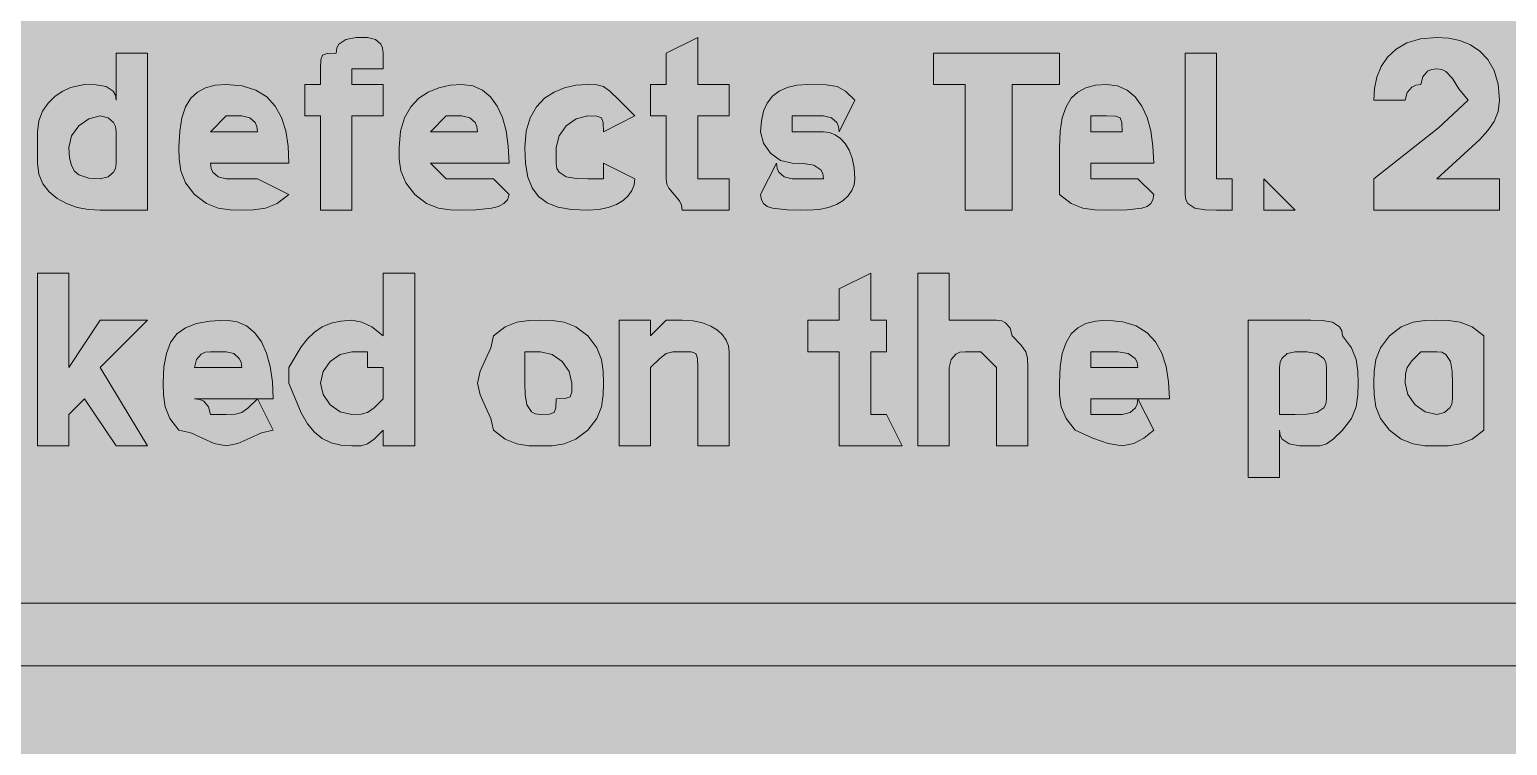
# Model space of a CAD drawing. Header units: metres. Extents: x 9 to 558, y 12 to 259.
# Drawn here: x 253.4 to 366.2, y 134.3 to 189 of the extents above; entities that cross this region are included whole.
import ezdxf

# ---------------------------------------------------------------- set-up
doc = ezdxf.new("R2010")
doc.units = ezdxf.units.M
doc.layers.add('FILL_BLACK_000000', color=7, linetype='Continuous', true_color=0x000000)
doc.layers.add('FILL_YELLOW_FFFF00', color=7, linetype='Continuous', true_color=0xffff00)

msp = doc.modelspace()

# ---------------------------------------------------------------- hatches: boundary and pattern name
at = {"layer": 'FILL_BLACK_000000', "true_color": 0x000000}
h = msp.add_hatch(color=7, dxfattribs=at)
h.dxf.hatch_style = 1
h.paths.add_polyline_path([(275.61, 175.2), (275.61, 182.4), (274.41, 182.4), (274.41, 184.8), (275.61, 184.8), (275.61, 186), (275.63, 186.69), (275.76, 187.05), (276.12, 187.18), (276.81, 187.2), (276.86, 187.6), (277.02, 187.89), (277.56, 188.25), (278.33, 188.38), (279.21, 188.4), (279.81, 188.25), (280.22, 187.89), (280.36, 187.6), (280.41, 187.2), (280.41, 186), (279.21, 186), (278.01, 186), (278.01, 184.8), (280.41, 184.8), (280.41, 182.4), (278.01, 182.4), (278.01, 175.2), (275.61, 175.2)])
h = msp.add_hatch(color=7, dxfattribs=at)
h.dxf.hatch_style = 1
h.paths.add_polyline_path([(306.81, 184.8), (306.81, 182.4), (304.41, 182.4), (304.41, 177.6), (305.61, 177.6), (306.81, 177.6), (306.81, 175.2), (304.41, 175.2), (303.21, 175.2), (303.16, 175.6), (303.02, 175.91), (302.61, 176.4), (302.2, 176.89), (302.06, 177.2), (302.01, 177.6), (302.01, 182.4), (300.81, 182.4), (300.81, 184.8), (302.01, 184.8), (302.01, 187.2), (304.41, 188.4), (304.41, 184.8), (306.81, 184.8)])
h = msp.add_hatch(color=7, dxfattribs=at)
h.dxf.hatch_style = 1
h.paths.add_polyline_path([(365.61, 177.6), (365.61, 175.2), (356.01, 175.2), (356.01, 177.6), (360.96, 181.5), (363.21, 183.6), (362.5, 184.48), (362.01, 185.25), (361.52, 185.79), (361.21, 185.95), (360.81, 186), (360.41, 185.95), (360.12, 185.81), (359.76, 185.4), (359.61, 184.8), (359.21, 184.75), (358.92, 184.61), (358.56, 184.2), (358.41, 183.6), (356.01, 183.6), (356.07, 184.5), (356.25, 185.36), (356.58, 186.17), (357.06, 186.9), (357.71, 187.51), (358.54, 187.99), (359.57, 188.29), (360.81, 188.4), (361.71, 188.34), (362.57, 188.16), (363.38, 187.83), (364.11, 187.35), (364.72, 186.7), (365.2, 185.87), (365.5, 184.84), (365.61, 183.6), (365.5, 182.75), (365.2, 181.99), (364.72, 181.28), (364.11, 180.6), (360.81, 177.6), (365.61, 177.6)])
h = msp.add_hatch(color=7, dxfattribs=at)
h.dxf.hatch_style = 1
h.paths.add_polyline_path([(262.41, 187.2), (262.41, 175.2), (260.01, 175.2), (258.81, 175.2), (257.91, 175.26), (257.05, 175.42), (256.24, 175.71), (255.51, 176.1), (254.9, 176.61), (254.42, 177.22), (254.12, 177.96), (254.01, 178.8), (254.01, 180), (254.01, 181.2), (254.12, 182.04), (254.4, 182.77), (254.83, 183.39), (255.36, 183.9), (255.94, 184.29), (256.54, 184.57), (257.61, 184.8), (258.49, 184.78), (259.26, 184.65), (259.8, 184.29), (259.96, 184), (260.01, 183.6), (260.01, 187.2), (262.41, 187.2)])
h.paths.add_polyline_path([(260.01, 181.2), (259.96, 181.6), (259.82, 181.89), (259.41, 182.25), (258.81, 182.4), (257.93, 182.19), (257.16, 181.65), (256.62, 180.88), (256.41, 180), (256.46, 179.21), (256.62, 178.61), (256.85, 178.19), (257.16, 177.9), (257.93, 177.64), (258.81, 177.6), (259.41, 177.75), (259.82, 178.11), (259.96, 178.4), (260.01, 178.8), (260.01, 180), (260.01, 181.2)], flags=16)
h = msp.add_hatch(color=7, dxfattribs=at)
h.dxf.hatch_style = 1
h.paths.add_polyline_path([(328.41, 175.2), (324.81, 175.2), (324.81, 184.8), (322.41, 184.8), (322.41, 187.2), (332.01, 187.2), (332.01, 184.8), (328.41, 184.8), (328.41, 175.2)])
h = msp.add_hatch(color=7, dxfattribs=at)
h.dxf.hatch_style = 1
h.paths.add_polyline_path([(344.01, 177.6), (345.21, 177.6), (345.21, 175.2), (344.01, 175.2), (343.13, 175.22), (342.36, 175.35), (341.82, 175.71), (341.66, 176), (341.61, 176.4), (341.61, 177.6), (341.61, 187.2), (344.01, 187.2), (344.01, 177.6)])
h = msp.add_hatch(color=7, dxfattribs=at)
h.dxf.hatch_style = 1
h.paths.add_polyline_path([(267.26, 178.4), (267.4, 178.11), (267.81, 177.75), (268.41, 177.6), (269.61, 177.6), (270.81, 177.6), (273.21, 176.4), (272.31, 175.71), (271.41, 175.35), (270.51, 175.22), (269.61, 175.2), (268.71, 175.22), (267.81, 175.35), (266.91, 175.71), (266.01, 176.4), (265.32, 177.3), (264.96, 178.2), (264.83, 179.1), (264.81, 180), (264.87, 181.24), (265.03, 182.27), (265.32, 183.1), (265.71, 183.75), (266.22, 184.23), (266.83, 184.56), (267.57, 184.74), (268.41, 184.8), (269.65, 184.69), (270.68, 184.37), (271.51, 183.85), (272.16, 183.15), (272.64, 182.28), (272.97, 181.26), (273.15, 180.09), (273.21, 178.8), (267.21, 178.8), (267.26, 178.4)])
h.paths.add_polyline_path([(270.76, 181.6), (270.62, 181.89), (270.21, 182.25), (269.61, 182.4), (268.41, 182.4), (267.21, 181.2), (270.81, 181.2), (270.76, 181.6)], flags=16)
h = msp.add_hatch(color=7, dxfattribs=at)
h.dxf.hatch_style = 1
h.paths.add_polyline_path([(285.21, 177.6), (286.41, 177.6), (288.81, 177.6), (290.01, 176.4), (289.9, 176), (289.62, 175.71), (289.19, 175.49), (288.66, 175.35), (287.48, 175.22), (286.41, 175.2), (285.51, 175.22), (284.61, 175.35), (283.71, 175.71), (282.81, 176.4), (282.12, 177.3), (281.76, 178.2), (281.63, 179.1), (281.61, 180), (281.72, 181.24), (282.02, 182.27), (282.5, 183.1), (283.11, 183.75), (283.84, 184.23), (284.65, 184.56), (285.51, 184.74), (286.41, 184.8), (287.25, 184.69), (287.98, 184.37), (288.6, 183.85), (289.11, 183.15), (289.5, 182.28), (289.78, 181.26), (289.95, 180.09), (290.01, 178.8), (284.01, 178.8), (285.21, 177.6)])
h.paths.add_polyline_path([(287.56, 181.6), (287.42, 181.89), (287.01, 182.25), (286.41, 182.4), (285.21, 182.4), (284.01, 181.2), (287.61, 181.2), (287.56, 181.6)], flags=16)
h = msp.add_hatch(color=7, dxfattribs=at)
h.dxf.hatch_style = 1
h.paths.add_polyline_path([(296.72, 184.78), (297.21, 184.65), (297.7, 184.29), (298.41, 183.6), (299.61, 182.4), (297.21, 181.2), (297.19, 181.89), (297.06, 182.25), (296.7, 182.38), (296.01, 182.4), (295.13, 182.19), (294.36, 181.65), (293.82, 180.88), (293.61, 180), (293.61, 178.8), (293.66, 178.4), (293.82, 178.11), (294.36, 177.75), (295.13, 177.62), (296.01, 177.6), (297.21, 177.6), (297.21, 178.8), (299.61, 177.6), (299.55, 177.15), (299.38, 176.72), (299.1, 176.31), (298.71, 175.95), (298.2, 175.64), (297.58, 175.41), (296.85, 175.25), (296.01, 175.2), (294.77, 175.26), (293.74, 175.44), (292.91, 175.77), (292.26, 176.25), (291.78, 176.9), (291.45, 177.73), (291.27, 178.76), (291.21, 180), (291.32, 181.24), (291.62, 182.27), (292.1, 183.1), (292.71, 183.75), (293.44, 184.23), (294.25, 184.56), (295.11, 184.74), (296.01, 184.8), (296.72, 184.78)])
h = msp.add_hatch(color=7, dxfattribs=at)
h.dxf.hatch_style = 1
h.paths.add_polyline_path([(316.35, 177.15), (316.18, 176.72), (315.9, 176.31), (315.51, 175.95), (315, 175.64), (314.38, 175.41), (313.65, 175.25), (312.81, 175.2), (311.23, 175.22), (310.11, 175.35), (309.72, 175.49), (309.44, 175.71), (309.27, 176), (309.21, 176.4), (310.41, 178.8), (310.46, 178.4), (310.6, 178.11), (311.01, 177.75), (311.61, 177.6), (312.81, 177.6), (314.01, 177.6), (313.96, 178), (313.8, 178.29), (313.26, 178.65), (312.49, 178.78), (311.61, 178.8), (310.73, 179.01), (309.96, 179.55), (309.42, 180.32), (309.21, 181.2), (309.27, 182.04), (309.44, 182.77), (309.72, 183.39), (310.11, 183.9), (310.62, 184.29), (311.23, 184.57), (311.97, 184.74), (312.81, 184.8), (314.22, 184.78), (315.06, 184.65), (315.68, 184.29), (316.41, 183.6), (315.21, 181.2), (315.16, 181.6), (315.02, 181.89), (314.61, 182.25), (314.01, 182.4), (312.81, 182.4), (311.61, 182.4), (311.61, 181.2), (314.01, 181.2), (314.46, 181.14), (314.89, 180.97), (315.3, 180.69), (315.66, 180.3), (315.97, 179.79), (316.2, 179.17), (316.36, 178.44), (316.41, 177.6), (316.35, 177.15)])
h = msp.add_hatch(color=7, dxfattribs=at)
h.dxf.hatch_style = 1
h.paths.add_polyline_path([(334.41, 177.6), (335.61, 177.6), (338.01, 177.6), (339.21, 176.4), (339.15, 176), (338.99, 175.71), (338.7, 175.49), (338.31, 175.35), (337.18, 175.22), (335.61, 175.2), (334.71, 175.22), (333.81, 175.35), (332.91, 175.71), (332.01, 176.4), (332.01, 180), (332.07, 181.24), (332.23, 182.27), (332.52, 183.1), (332.91, 183.75), (333.42, 184.23), (334.03, 184.56), (334.77, 184.74), (335.61, 184.8), (336.45, 184.69), (337.18, 184.37), (337.8, 183.85), (338.31, 183.15), (338.7, 182.28), (338.99, 181.26), (339.15, 180.09), (339.21, 178.8), (334.41, 178.8), (334.41, 177.6)])
h.paths.add_polyline_path([(336.79, 181.89), (336.66, 182.25), (336.3, 182.38), (335.61, 182.4), (334.41, 182.4), (334.41, 181.2), (336.81, 181.2), (336.79, 181.89)], flags=16)
h = msp.add_hatch(color=7, dxfattribs=at)
h.dxf.hatch_style = 1
h.paths.add_polyline_path([(347.61, 177.6), (350.01, 175.2), (347.61, 175.2), (347.61, 177.6)])
h = msp.add_hatch(color=7, dxfattribs=at)
h.dxf.hatch_style = 1
h.paths.add_polyline_path([(254.01, 170.4), (256.41, 170.4), (256.41, 163.2), (258.81, 166.8), (262.41, 166.8), (258.81, 163.2), (262.41, 157.2), (260.01, 157.2), (257.61, 160.8), (256.41, 159.6), (256.41, 157.2), (254.01, 157.2), (254.01, 170.4)])
h = msp.add_hatch(color=7, dxfattribs=at)
h.dxf.hatch_style = 1
h.paths.add_polyline_path([(282.81, 170.4), (282.81, 157.2), (280.41, 157.2), (280.41, 158.4), (279.7, 157.71), (279.21, 157.35), (278.72, 157.22), (278.01, 157.2), (277.16, 157.26), (276.42, 157.44), (275.75, 157.77), (275.16, 158.25), (274.62, 158.9), (274.13, 159.73), (273.21, 162), (273.21, 163.2), (274.13, 164.77), (274.62, 165.39), (275.16, 165.9), (275.75, 166.29), (276.42, 166.57), (277.16, 166.74), (278.01, 166.8), (278.76, 166.65), (279.53, 166.29), (280.41, 165.6), (280.41, 170.4), (282.81, 170.4)])
h.paths.add_polyline_path([(279.21, 163.2), (279.21, 164.4), (278.01, 164.4), (277.13, 164.19), (276.36, 163.65), (275.82, 162.88), (275.61, 162), (275.82, 161.12), (276.36, 160.35), (277.13, 159.81), (278.01, 159.6), (278.72, 159.62), (279.21, 159.75), (279.7, 160.11), (280.41, 160.8), (280.41, 163.2), (279.21, 163.2)], flags=16)
h = msp.add_hatch(color=7, dxfattribs=at)
h.dxf.hatch_style = 1
h.paths.add_polyline_path([(318.81, 166.8), (318.81, 164.4), (317.61, 164.4), (317.61, 160.8), (317.61, 159.6), (318.81, 159.6), (320.01, 157.2), (317.61, 157.2), (315.21, 157.2), (315.21, 159.6), (315.21, 164.4), (312.81, 164.4), (312.81, 166.8), (315.21, 166.8), (315.21, 169.2), (317.61, 170.4), (317.61, 166.8), (318.81, 166.8)])
h = msp.add_hatch(color=7, dxfattribs=at)
h.dxf.hatch_style = 1
h.paths.add_polyline_path([(327.21, 166.8), (327.61, 166.75), (327.9, 166.61), (328.26, 166.2), (328.41, 165.6), (329.1, 164.89), (329.46, 164.4), (329.59, 163.91), (329.61, 163.2), (329.61, 157.2), (327.21, 157.2), (327.21, 163.2), (326.01, 164.4), (324.81, 164.4), (324.41, 164.35), (324.12, 164.21), (323.76, 163.8), (323.61, 163.2), (323.61, 157.2), (321.21, 157.2), (321.21, 170.4), (323.61, 170.4), (323.61, 166.8), (327.21, 166.8)])
h = msp.add_hatch(color=7, dxfattribs=at)
h.dxf.hatch_style = 1
h.paths.add_polyline_path([(270.21, 157.8), (269.31, 157.39), (268.41, 157.2), (267.51, 157.39), (266.61, 157.8), (265.71, 158.21), (264.81, 158.4), (264.12, 159.3), (263.76, 160.2), (263.63, 161.1), (263.61, 162), (263.67, 163.24), (263.85, 164.27), (264.18, 165.1), (264.66, 165.75), (265.31, 166.23), (266.14, 166.56), (267.17, 166.74), (268.41, 166.8), (269.25, 166.69), (269.98, 166.37), (270.6, 165.85), (271.11, 165.15), (271.5, 164.28), (271.78, 163.26), (271.95, 162.09), (272.01, 160.8), (270.81, 160.8), (272.01, 158.4), (271.11, 158.21), (270.21, 157.8)])
h.paths.add_polyline_path([(266.01, 160.8), (266.41, 160.75), (266.7, 160.61), (267.06, 160.2), (267.21, 159.6), (268.41, 159.6), (269.12, 159.62), (269.61, 159.75), (270.1, 160.11), (270.81, 160.8), (266.01, 160.8)], flags=16)
h.paths.add_polyline_path([(269.56, 163.6), (269.42, 163.89), (269.01, 164.25), (268.41, 164.4), (267.21, 164.4), (266.81, 164.35), (266.52, 164.21), (266.16, 163.8), (266.01, 163.2), (269.61, 163.2), (269.56, 163.6)], flags=16)
h = msp.add_hatch(color=7, dxfattribs=at)
h.dxf.hatch_style = 1
h.paths.add_polyline_path([(297.06, 160.2), (296.7, 159.3), (296.01, 158.4), (295.11, 157.71), (294.21, 157.35), (293.31, 157.22), (292.41, 157.2), (291.51, 157.22), (290.61, 157.35), (289.71, 157.71), (288.81, 158.4), (288.62, 159.3), (288.21, 160.2), (287.8, 161.1), (287.61, 162), (287.8, 162.9), (288.21, 163.8), (288.62, 164.7), (288.81, 165.6), (289.71, 166.29), (290.61, 166.65), (291.51, 166.78), (292.41, 166.8), (293.31, 166.78), (294.21, 166.65), (295.11, 166.29), (296.01, 165.6), (296.7, 164.7), (297.06, 163.8), (297.19, 162.9), (297.21, 162), (297.19, 161.1), (297.06, 160.2)])
h.paths.add_polyline_path([(294.06, 163.65), (293.29, 164.19), (292.41, 164.4), (291.21, 164.4), (291.21, 162), (291.23, 161.12), (291.36, 160.35), (291.72, 159.81), (292.01, 159.65), (292.41, 159.6), (293.1, 159.62), (293.46, 159.75), (293.59, 160.11), (293.61, 160.8), (294.3, 160.82), (294.66, 160.95), (294.79, 161.31), (294.81, 162), (294.6, 162.88), (294.06, 163.65)], flags=16)
h = msp.add_hatch(color=7, dxfattribs=at)
h.dxf.hatch_style = 1
h.paths.add_polyline_path([(304.41, 157.2), (304.41, 163.2), (304.39, 163.89), (304.26, 164.25), (303.9, 164.38), (303.21, 164.4), (302.5, 164.38), (302.01, 164.25), (301.52, 163.89), (300.81, 163.2), (300.81, 157.2), (298.41, 157.2), (298.41, 166.8), (300.81, 166.8), (300.81, 165.6), (302.01, 166.8), (303.21, 166.8), (304.05, 166.75), (304.78, 166.59), (305.4, 166.36), (305.91, 166.05), (306.3, 165.69), (306.58, 165.28), (306.75, 164.85), (306.81, 164.4), (306.81, 163.2), (306.81, 157.2), (304.41, 157.2)])
h = msp.add_hatch(color=7, dxfattribs=at)
h.dxf.hatch_style = 1
h.paths.add_polyline_path([(337.69, 157.39), (336.81, 157.2), (335.74, 157.39), (334.56, 157.8), (333.21, 158.4), (332.52, 159.3), (332.16, 160.2), (332.03, 161.1), (332.01, 162), (332.07, 163.24), (332.23, 164.27), (332.52, 165.1), (332.91, 165.75), (333.42, 166.23), (334.03, 166.56), (334.77, 166.74), (335.61, 166.8), (336.85, 166.69), (337.88, 166.37), (338.71, 165.85), (339.36, 165.15), (339.84, 164.28), (340.17, 163.26), (340.35, 162.09), (340.41, 160.8), (338.01, 160.8), (339.21, 158.4), (338.46, 157.8), (337.69, 157.39)])
h.paths.add_polyline_path([(334.41, 160.8), (334.41, 159.6), (336.81, 159.6), (337.41, 159.75), (337.82, 160.11), (337.96, 160.4), (338.01, 160.8), (334.41, 160.8)], flags=16)
h.paths.add_polyline_path([(337.96, 163.6), (337.8, 163.89), (337.26, 164.25), (336.49, 164.38), (335.61, 164.4), (334.41, 164.4), (334.41, 163.2), (338.01, 163.2), (337.96, 163.6)], flags=16)
h = msp.add_hatch(color=7, dxfattribs=at)
h.dxf.hatch_style = 1
h.paths.add_polyline_path([(354.66, 160.2), (354.3, 159.3), (353.61, 158.4), (352.9, 157.71), (352.41, 157.35), (351.92, 157.22), (351.21, 157.2), (350.33, 157.22), (349.56, 157.35), (349.02, 157.71), (348.86, 158), (348.81, 158.4), (348.81, 154.8), (346.41, 154.8), (346.41, 166.8), (348.81, 166.8), (351.21, 166.8), (352.09, 166.78), (352.86, 166.65), (353.4, 166.29), (353.56, 166), (353.61, 165.6), (354.3, 164.7), (354.66, 163.8), (354.79, 162.9), (354.81, 162), (354.79, 161.1), (354.66, 160.2)])
h.paths.add_polyline_path([(351.66, 159.75), (352.2, 160.11), (352.36, 160.4), (352.41, 160.8), (352.41, 163.2), (352.36, 163.6), (352.2, 163.89), (351.66, 164.25), (350.89, 164.38), (350.01, 164.4), (349.41, 164.25), (349, 163.89), (348.86, 163.6), (348.81, 163.2), (348.81, 160.8), (348.81, 159.6), (350.01, 159.6), (350.89, 159.62), (351.66, 159.75)], flags=16)
h = msp.add_hatch(color=7, dxfattribs=at)
h.dxf.hatch_style = 1
h.paths.add_polyline_path([(363.51, 157.71), (362.61, 157.35), (361.71, 157.22), (360.81, 157.2), (359.91, 157.22), (359.01, 157.35), (358.11, 157.71), (357.21, 158.4), (356.52, 159.3), (356.16, 160.2), (356.03, 161.1), (356.01, 162), (356.03, 162.9), (356.16, 163.8), (356.52, 164.7), (357.21, 165.6), (358.11, 166.29), (359.01, 166.65), (359.91, 166.78), (360.81, 166.8), (361.71, 166.78), (362.61, 166.65), (363.51, 166.29), (364.41, 165.6), (364.41, 162), (364.41, 158.4), (363.51, 157.71)])
h.paths.add_polyline_path([(361.86, 163.65), (361.5, 164.19), (361.21, 164.35), (360.81, 164.4), (359.61, 164.4), (358.92, 163.69), (358.56, 163.2), (358.43, 162.71), (358.41, 162), (358.62, 161.12), (359.16, 160.35), (359.93, 159.81), (360.81, 159.6), (361.41, 159.75), (361.82, 160.11), (361.96, 160.4), (362.01, 160.8), (362.01, 162), (361.99, 162.88), (361.86, 163.65)], flags=16)
h = msp.add_hatch(color=7, dxfattribs=at)
h.dxf.hatch_style = 1
h.paths.add_polyline_path([(62.01, 140.4), (62.01, 145.2), (495.21, 145.2), (490.41, 150), (497.61, 150), (504.81, 142.8), (497.61, 136.8), (490.41, 136.8), (495.21, 140.4), (62.01, 140.4)])
at = {"layer": 'FILL_YELLOW_FFFF00', "true_color": 0xffff00}
h = msp.add_hatch(color=7, dxfattribs=at)
h.dxf.hatch_style = 1
h.paths.add_polyline_path([(552.02, 259.18), (553.41, 259.05), (554.8, 258.69), (556.41, 258), (557.1, 256.39), (557.46, 255), (557.59, 253.61), (557.61, 252), (557.61, 19.2), (557.61, 15.6), (557.01, 14.85), (556.6, 14.08), (556.41, 13.2), (554.8, 12.51), (553.41, 12.15), (552.02, 12.02), (550.41, 12), (16.41, 12), (14.01, 12), (13.13, 12.19), (12.36, 12.6), (11.61, 13.2), (10.22, 14.81), (9.8, 15.52), (9.51, 16.2), (9.25, 17.59), (9.21, 19.2), (9.21, 252), (9.21, 255.6), (9.61, 255.65), (9.92, 255.81), (10.41, 256.35), (10.9, 257.12), (11.61, 258), (12.36, 258.6), (13.13, 259.01), (14.01, 259.2), (16.41, 259.2), (550.41, 259.2), (552.02, 259.18)])

# ---------------------------------------------------------------- linework, layer by layer
at = {"layer": 'FILL_BLACK_000000', "lineweight": 0, "true_color": 0x000000}
for points in [[(275.61, 175.2), (275.61, 182.4), (274.41, 182.4), (274.41, 184.8), (275.61, 184.8), (275.61, 186), (275.63, 186.69), (275.76, 187.05), (276.12, 187.18), (276.81, 187.2), (276.86, 187.6), (277.02, 187.89), (277.56, 188.25), (278.33, 188.38), (279.21, 188.4), (279.81, 188.25), (280.22, 187.89), (280.36, 187.6), (280.41, 187.2), (280.41, 186), (279.21, 186), (278.01, 186), (278.01, 184.8), (280.41, 184.8), (280.41, 182.4), (278.01, 182.4), (278.01, 175.2)], [(306.81, 184.8), (306.81, 182.4), (304.41, 182.4), (304.41, 177.6), (305.61, 177.6), (306.81, 177.6), (306.81, 175.2), (304.41, 175.2), (303.21, 175.2), (303.16, 175.6), (303.02, 175.91), (302.61, 176.4), (302.2, 176.89), (302.06, 177.2), (302.01, 177.6), (302.01, 182.4), (300.81, 182.4), (300.81, 184.8), (302.01, 184.8), (302.01, 187.2), (304.41, 188.4), (304.41, 184.8)], [(365.61, 177.6), (365.61, 175.2), (356.01, 175.2), (356.01, 177.6), (360.96, 181.5), (363.21, 183.6), (362.5, 184.48), (362.01, 185.25), (361.52, 185.79), (361.21, 185.95), (360.81, 186), (360.41, 185.95), (360.12, 185.81), (359.76, 185.4), (359.61, 184.8), (359.21, 184.75), (358.92, 184.61), (358.56, 184.2), (358.41, 183.6), (356.01, 183.6), (356.07, 184.5), (356.25, 185.36), (356.58, 186.17), (357.06, 186.9), (357.71, 187.51), (358.54, 187.99), (359.57, 188.29), (360.81, 188.4), (361.71, 188.34), (362.57, 188.16), (363.38, 187.83), (364.11, 187.35), (364.72, 186.7), (365.2, 185.87), (365.5, 184.84), (365.61, 183.6), (365.5, 182.75), (365.2, 181.99), (364.72, 181.28), (364.11, 180.6), (360.81, 177.6)], [(262.41, 187.2), (262.41, 175.2), (260.01, 175.2), (258.81, 175.2), (257.91, 175.26), (257.05, 175.42), (256.24, 175.71), (255.51, 176.1), (254.9, 176.61), (254.42, 177.22), (254.12, 177.96), (254.01, 178.8), (254.01, 180), (254.01, 181.2), (254.12, 182.04), (254.4, 182.77), (254.83, 183.39), (255.36, 183.9), (255.94, 184.29), (256.54, 184.57), (257.61, 184.8), (258.49, 184.78), (259.26, 184.65), (259.8, 184.29), (259.96, 184), (260.01, 183.6), (260.01, 187.2)], [(328.41, 175.2), (324.81, 175.2), (324.81, 184.8), (322.41, 184.8), (322.41, 187.2), (332.01, 187.2), (332.01, 184.8), (328.41, 184.8)], [(344.01, 177.6), (345.21, 177.6), (345.21, 175.2), (344.01, 175.2), (343.13, 175.22), (342.36, 175.35), (341.82, 175.71), (341.66, 176), (341.61, 176.4), (341.61, 177.6), (341.61, 187.2), (344.01, 187.2)], [(267.26, 178.4), (267.4, 178.11), (267.81, 177.75), (268.41, 177.6), (269.61, 177.6), (270.81, 177.6), (273.21, 176.4), (272.31, 175.71), (271.41, 175.35), (270.51, 175.22), (269.61, 175.2), (268.71, 175.22), (267.81, 175.35), (266.91, 175.71), (266.01, 176.4), (265.32, 177.3), (264.96, 178.2), (264.83, 179.1), (264.81, 180), (264.87, 181.24), (265.03, 182.27), (265.32, 183.1), (265.71, 183.75), (266.22, 184.23), (266.83, 184.56), (267.57, 184.74), (268.41, 184.8), (269.65, 184.69), (270.68, 184.37), (271.51, 183.85), (272.16, 183.15), (272.64, 182.28), (272.97, 181.26), (273.15, 180.09), (273.21, 178.8), (267.21, 178.8)], [(285.21, 177.6), (286.41, 177.6), (288.81, 177.6), (290.01, 176.4), (289.9, 176), (289.62, 175.71), (289.19, 175.49), (288.66, 175.35), (287.48, 175.22), (286.41, 175.2), (285.51, 175.22), (284.61, 175.35), (283.71, 175.71), (282.81, 176.4), (282.12, 177.3), (281.76, 178.2), (281.63, 179.1), (281.61, 180), (281.72, 181.24), (282.02, 182.27), (282.5, 183.1), (283.11, 183.75), (283.84, 184.23), (284.65, 184.56), (285.51, 184.74), (286.41, 184.8), (287.25, 184.69), (287.98, 184.37), (288.6, 183.85), (289.11, 183.15), (289.5, 182.28), (289.78, 181.26), (289.95, 180.09), (290.01, 178.8), (284.01, 178.8)], [(296.72, 184.78), (297.21, 184.65), (297.7, 184.29), (298.41, 183.6), (299.61, 182.4), (297.21, 181.2), (297.19, 181.89), (297.06, 182.25), (296.7, 182.38), (296.01, 182.4), (295.13, 182.19), (294.36, 181.65), (293.82, 180.88), (293.61, 180), (293.61, 178.8), (293.66, 178.4), (293.82, 178.11), (294.36, 177.75), (295.13, 177.62), (296.01, 177.6), (297.21, 177.6), (297.21, 178.8), (299.61, 177.6), (299.55, 177.15), (299.38, 176.72), (299.1, 176.31), (298.71, 175.95), (298.2, 175.64), (297.58, 175.41), (296.85, 175.25), (296.01, 175.2), (294.77, 175.26), (293.74, 175.44), (292.91, 175.77), (292.26, 176.25), (291.78, 176.9), (291.45, 177.73), (291.27, 178.76), (291.21, 180), (291.32, 181.24), (291.62, 182.27), (292.1, 183.1), (292.71, 183.75), (293.44, 184.23), (294.25, 184.56), (295.11, 184.74), (296.01, 184.8)], [(316.35, 177.15), (316.18, 176.72), (315.9, 176.31), (315.51, 175.95), (315, 175.64), (314.38, 175.41), (313.65, 175.25), (312.81, 175.2), (311.23, 175.22), (310.11, 175.35), (309.72, 175.49), (309.44, 175.71), (309.27, 176), (309.21, 176.4), (310.41, 178.8), (310.46, 178.4), (310.6, 178.11), (311.01, 177.75), (311.61, 177.6), (312.81, 177.6), (314.01, 177.6), (313.96, 178), (313.8, 178.29), (313.26, 178.65), (312.49, 178.78), (311.61, 178.8), (310.73, 179.01), (309.96, 179.55), (309.42, 180.32), (309.21, 181.2), (309.27, 182.04), (309.44, 182.77), (309.72, 183.39), (310.11, 183.9), (310.62, 184.29), (311.23, 184.57), (311.97, 184.74), (312.81, 184.8), (314.22, 184.78), (315.06, 184.65), (315.68, 184.29), (316.41, 183.6), (315.21, 181.2), (315.16, 181.6), (315.02, 181.89), (314.61, 182.25), (314.01, 182.4), (312.81, 182.4), (311.61, 182.4), (311.61, 181.2), (314.01, 181.2), (314.46, 181.14), (314.89, 180.97), (315.3, 180.69), (315.66, 180.3), (315.97, 179.79), (316.2, 179.17), (316.36, 178.44), (316.41, 177.6)], [(334.41, 177.6), (335.61, 177.6), (338.01, 177.6), (339.21, 176.4), (339.15, 176), (338.99, 175.71), (338.7, 175.49), (338.31, 175.35), (337.18, 175.22), (335.61, 175.2), (334.71, 175.22), (333.81, 175.35), (332.91, 175.71), (332.01, 176.4), (332.01, 180), (332.07, 181.24), (332.23, 182.27), (332.52, 183.1), (332.91, 183.75), (333.42, 184.23), (334.03, 184.56), (334.77, 184.74), (335.61, 184.8), (336.45, 184.69), (337.18, 184.37), (337.8, 183.85), (338.31, 183.15), (338.7, 182.28), (338.99, 181.26), (339.15, 180.09), (339.21, 178.8), (334.41, 178.8)], [(260.01, 181.2), (259.96, 181.6), (259.82, 181.89), (259.41, 182.25), (258.81, 182.4), (257.93, 182.19), (257.16, 181.65), (256.62, 180.88), (256.41, 180), (256.46, 179.21), (256.62, 178.61), (256.85, 178.19), (257.16, 177.9), (257.93, 177.64), (258.81, 177.6), (259.41, 177.75), (259.82, 178.11), (259.96, 178.4), (260.01, 178.8), (260.01, 180)], [(270.76, 181.6), (270.62, 181.89), (270.21, 182.25), (269.61, 182.4), (268.41, 182.4), (267.21, 181.2), (270.81, 181.2)], [(287.56, 181.6), (287.42, 181.89), (287.01, 182.25), (286.41, 182.4), (285.21, 182.4), (284.01, 181.2), (287.61, 181.2)], [(336.79, 181.89), (336.66, 182.25), (336.3, 182.38), (335.61, 182.4), (334.41, 182.4), (334.41, 181.2), (336.81, 181.2)], [(347.61, 177.6), (350.01, 175.2), (347.61, 175.2)], [(254.01, 170.4), (256.41, 170.4), (256.41, 163.2), (258.81, 166.8), (262.41, 166.8), (258.81, 163.2), (262.41, 157.2), (260.01, 157.2), (257.61, 160.8), (256.41, 159.6), (256.41, 157.2), (254.01, 157.2)], [(282.81, 170.4), (282.81, 157.2), (280.41, 157.2), (280.41, 158.4), (279.7, 157.71), (279.21, 157.35), (278.72, 157.22), (278.01, 157.2), (277.16, 157.26), (276.42, 157.44), (275.75, 157.77), (275.16, 158.25), (274.62, 158.9), (274.13, 159.73), (273.21, 162), (273.21, 163.2), (274.13, 164.77), (274.62, 165.39), (275.16, 165.9), (275.75, 166.29), (276.42, 166.57), (277.16, 166.74), (278.01, 166.8), (278.76, 166.65), (279.53, 166.29), (280.41, 165.6), (280.41, 170.4)], [(318.81, 166.8), (318.81, 164.4), (317.61, 164.4), (317.61, 160.8), (317.61, 159.6), (318.81, 159.6), (320.01, 157.2), (317.61, 157.2), (315.21, 157.2), (315.21, 159.6), (315.21, 164.4), (312.81, 164.4), (312.81, 166.8), (315.21, 166.8), (315.21, 169.2), (317.61, 170.4), (317.61, 166.8)], [(327.21, 166.8), (327.61, 166.75), (327.9, 166.61), (328.26, 166.2), (328.41, 165.6), (329.1, 164.89), (329.46, 164.4), (329.59, 163.91), (329.61, 163.2), (329.61, 157.2), (327.21, 157.2), (327.21, 163.2), (326.01, 164.4), (324.81, 164.4), (324.41, 164.35), (324.12, 164.21), (323.76, 163.8), (323.61, 163.2), (323.61, 157.2), (321.21, 157.2), (321.21, 170.4), (323.61, 170.4), (323.61, 166.8)], [(270.21, 157.8), (269.31, 157.39), (268.41, 157.2), (267.51, 157.39), (266.61, 157.8), (265.71, 158.21), (264.81, 158.4), (264.12, 159.3), (263.76, 160.2), (263.63, 161.1), (263.61, 162), (263.67, 163.24), (263.85, 164.27), (264.18, 165.1), (264.66, 165.75), (265.31, 166.23), (266.14, 166.56), (267.17, 166.74), (268.41, 166.8), (269.25, 166.69), (269.98, 166.37), (270.6, 165.85), (271.11, 165.15), (271.5, 164.28), (271.78, 163.26), (271.95, 162.09), (272.01, 160.8), (270.81, 160.8), (272.01, 158.4), (271.11, 158.21)], [(297.06, 160.2), (296.7, 159.3), (296.01, 158.4), (295.11, 157.71), (294.21, 157.35), (293.31, 157.22), (292.41, 157.2), (291.51, 157.22), (290.61, 157.35), (289.71, 157.71), (288.81, 158.4), (288.62, 159.3), (288.21, 160.2), (287.8, 161.1), (287.61, 162), (287.8, 162.9), (288.21, 163.8), (288.62, 164.7), (288.81, 165.6), (289.71, 166.29), (290.61, 166.65), (291.51, 166.78), (292.41, 166.8), (293.31, 166.78), (294.21, 166.65), (295.11, 166.29), (296.01, 165.6), (296.7, 164.7), (297.06, 163.8), (297.19, 162.9), (297.21, 162), (297.19, 161.1)], [(304.41, 157.2), (304.41, 163.2), (304.39, 163.89), (304.26, 164.25), (303.9, 164.38), (303.21, 164.4), (302.5, 164.38), (302.01, 164.25), (301.52, 163.89), (300.81, 163.2), (300.81, 157.2), (298.41, 157.2), (298.41, 166.8), (300.81, 166.8), (300.81, 165.6), (302.01, 166.8), (303.21, 166.8), (304.05, 166.75), (304.78, 166.59), (305.4, 166.36), (305.91, 166.05), (306.3, 165.69), (306.58, 165.28), (306.75, 164.85), (306.81, 164.4), (306.81, 163.2), (306.81, 157.2)], [(337.69, 157.39), (336.81, 157.2), (335.74, 157.39), (334.56, 157.8), (333.21, 158.4), (332.52, 159.3), (332.16, 160.2), (332.03, 161.1), (332.01, 162), (332.07, 163.24), (332.23, 164.27), (332.52, 165.1), (332.91, 165.75), (333.42, 166.23), (334.03, 166.56), (334.77, 166.74), (335.61, 166.8), (336.85, 166.69), (337.88, 166.37), (338.71, 165.85), (339.36, 165.15), (339.84, 164.28), (340.17, 163.26), (340.35, 162.09), (340.41, 160.8), (338.01, 160.8), (339.21, 158.4), (338.46, 157.8)], [(354.66, 160.2), (354.3, 159.3), (353.61, 158.4), (352.9, 157.71), (352.41, 157.35), (351.92, 157.22), (351.21, 157.2), (350.33, 157.22), (349.56, 157.35), (349.02, 157.71), (348.86, 158), (348.81, 158.4), (348.81, 154.8), (346.41, 154.8), (346.41, 166.8), (348.81, 166.8), (351.21, 166.8), (352.09, 166.78), (352.86, 166.65), (353.4, 166.29), (353.56, 166), (353.61, 165.6), (354.3, 164.7), (354.66, 163.8), (354.79, 162.9), (354.81, 162), (354.79, 161.1)], [(363.51, 157.71), (362.61, 157.35), (361.71, 157.22), (360.81, 157.2), (359.91, 157.22), (359.01, 157.35), (358.11, 157.71), (357.21, 158.4), (356.52, 159.3), (356.16, 160.2), (356.03, 161.1), (356.01, 162), (356.03, 162.9), (356.16, 163.8), (356.52, 164.7), (357.21, 165.6), (358.11, 166.29), (359.01, 166.65), (359.91, 166.78), (360.81, 166.8), (361.71, 166.78), (362.61, 166.65), (363.51, 166.29), (364.41, 165.6), (364.41, 162), (364.41, 158.4)], [(269.56, 163.6), (269.42, 163.89), (269.01, 164.25), (268.41, 164.4), (267.21, 164.4), (266.81, 164.35), (266.52, 164.21), (266.16, 163.8), (266.01, 163.2), (269.61, 163.2)], [(279.21, 163.2), (279.21, 164.4), (278.01, 164.4), (277.13, 164.19), (276.36, 163.65), (275.82, 162.88), (275.61, 162), (275.82, 161.12), (276.36, 160.35), (277.13, 159.81), (278.01, 159.6), (278.72, 159.62), (279.21, 159.75), (279.7, 160.11), (280.41, 160.8), (280.41, 163.2)], [(294.06, 163.65), (293.29, 164.19), (292.41, 164.4), (291.21, 164.4), (291.21, 162), (291.23, 161.12), (291.36, 160.35), (291.72, 159.81), (292.01, 159.65), (292.41, 159.6), (293.1, 159.62), (293.46, 159.75), (293.59, 160.11), (293.61, 160.8), (294.3, 160.82), (294.66, 160.95), (294.79, 161.31), (294.81, 162), (294.6, 162.88)], [(337.96, 163.6), (337.8, 163.89), (337.26, 164.25), (336.49, 164.38), (335.61, 164.4), (334.41, 164.4), (334.41, 163.2), (338.01, 163.2)], [(351.66, 159.75), (352.2, 160.11), (352.36, 160.4), (352.41, 160.8), (352.41, 163.2), (352.36, 163.6), (352.2, 163.89), (351.66, 164.25), (350.89, 164.38), (350.01, 164.4), (349.41, 164.25), (349, 163.89), (348.86, 163.6), (348.81, 163.2), (348.81, 160.8), (348.81, 159.6), (350.01, 159.6), (350.89, 159.62)], [(361.86, 163.65), (361.5, 164.19), (361.21, 164.35), (360.81, 164.4), (359.61, 164.4), (358.92, 163.69), (358.56, 163.2), (358.43, 162.71), (358.41, 162), (358.62, 161.12), (359.16, 160.35), (359.93, 159.81), (360.81, 159.6), (361.41, 159.75), (361.82, 160.11), (361.96, 160.4), (362.01, 160.8), (362.01, 162), (361.99, 162.88)], [(266.01, 160.8), (266.41, 160.75), (266.7, 160.61), (267.06, 160.2), (267.21, 159.6), (268.41, 159.6), (269.12, 159.62), (269.61, 159.75), (270.1, 160.11), (270.81, 160.8)], [(334.41, 160.8), (334.41, 159.6), (336.81, 159.6), (337.41, 159.75), (337.82, 160.11), (337.96, 160.4), (338.01, 160.8)], [(62.01, 140.4), (62.01, 145.2), (495.21, 145.2), (490.41, 150), (497.61, 150), (504.81, 142.8), (497.61, 136.8), (490.41, 136.8), (495.21, 140.4)]]:
    msp.add_lwpolyline(points, close=True, dxfattribs=at)

doc.saveas('drawing.dxf')
